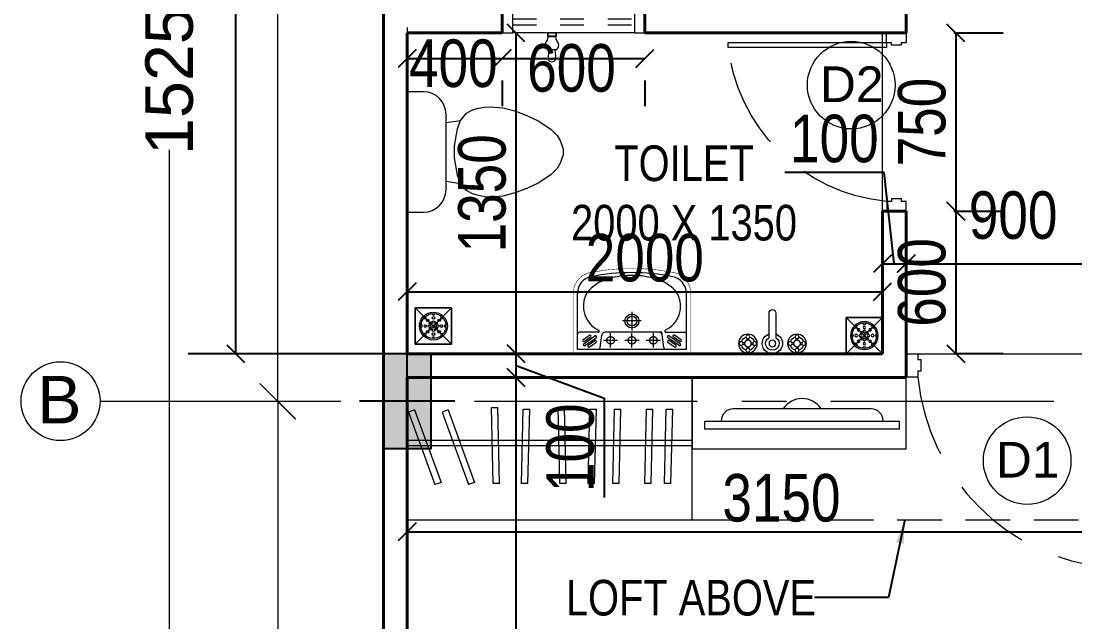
# Model space of a CAD drawing. Header units: metres. Extents: x 1689 to 2066, y 219 to 408.
# Drawn here: x 1901.133 to 1905.567, y 336.768 to 339.297 of the extents above; entities that cross this region are included whole.
import ezdxf
from ezdxf.enums import TextEntityAlignment as Align

# ---------------------------------------------------------------- set-up
doc = ezdxf.new("R2010")
doc.units = ezdxf.units.M
doc.header["$LTSCALE"] = 1.5
for name, pattern in [('00_toilet$0$8th floor plan$0$HIDDEN', [0.375, 0.25, -0.125]), ('CENTER', [2, 1.25, -0.25, 0.25, -0.25]), ('DASHED', [0.75, 0.5, -0.25]), ('DASHED2', [0.375, 0.25, -0.125]), ('HIDDEN', [0.375, 0.25, -0.125])]:
    doc.linetypes.add(name, pattern=pattern)
for name, color, linetype, lineweight in [('A- DOOR WINDOW TAGS', 7, 'Continuous', 5), ('A-DOOR', 13, 'Continuous', 13), ('A-FIXTURES', 127, 'Continuous', 5), ('A-FURNITURE', 252, 'Continuous', 5), ('A-GRID', 252, 'CENTER', 5), ('A-STAIR', 161, 'Continuous', 13), ('A-SYMBOL', 252, 'Continuous', 5), ('A-WALL', 1, 'Continuous', 40), ('A-WINDOW', 143, 'Continuous', 13), ('A-Working Dimension', 42, 'Continuous', 5), ('GRID - BEAM - STR', 250, 'CENTER', 18)]:
    doc.layers.add(name, color=color, linetype=linetype, lineweight=lineweight)
for name, color, linetype in [('A-COLUMN', 7, 'Continuous'), ('A-Text', 7, 'Continuous'), ('COLUMN', 70, 'Continuous')]:
    doc.layers.add(name, color=color, linetype=linetype)
doc.styles.add('DIM', font='arial.ttf', dxfattribs={"width": 0.8, "height": 0.2})
doc.styles.add('PRADEEP - STR', font='swissel.ttf')
doc.styles.add('Roman', font='romans.shx', dxfattribs={"bigfont": 'bigfont.shx'})
doc.styles.get("Standard").update_dxf_attribs({"font": 'arial.ttf', "height": 0.2})
doc.dimstyles.new('ISO-25', dxfattribs={"dimtxt": 0.2, "dimasz": 0.2, "dimexe": 0.2, "dimexo": 0.2, "dimgap": 0.1, "dimtad": 1, "dimdec": 3, "dimdsep": 46, "dimtxsty": 'Standard', "dimblk": 'OBLIQUE', "dimcen": 0.2, "dimclrt": 256, "dimadec": 0, "dimazin": 0, "dimtfac": 1, "dimtdec": 3, "dimtmove": 0, "dimatfit": 3, "dimfxl": 1, "dimarcsym": 0})
doc.dimstyles.new('W-DIM', dxfattribs={"dimtxt": 0.125, "dimasz": 0.075, "dimexe": 0.2, "dimexo": 0.2, "dimgap": 0.04, "dimtad": 1, "dimdec": 0, "dimlfac": 1000, "dimzin": 0, "dimdsep": 46, "dimtxsty": 'DIM', "dimblk": 'OBLIQUE', "dimcen": 0.09, "dimclrt": 7, "dimadec": 0, "dimazin": 0, "dimtfac": 1, "dimtdec": 0, "dimtofl": 0, "dimtmove": 0, "dimatfit": 3, "dimldrblk": 'OPEN90', "dimfxl": 0.1, "dimtolj": 1, "dimtzin": 0, "dimarcsym": 0})
doc.dimstyles.new('Working Dim', dxfattribs={"dimtxt": 0.125, "dimasz": 0.15, "dimexe": 0.09, "dimexo": 0.0625, "dimgap": 0, "dimtad": 0, "dimdec": 0, "dimlfac": 1000, "dimzin": 0, "dimdsep": 46, "dimtxsty": 'Standard', "dimblk": 'OBLIQUE', "dimcen": 0.09, "dimse1": 1, "dimse2": 1, "dimclrd": 256, "dimclre": 256, "dimadec": 0, "dimazin": 0, "dimtfac": 1, "dimtdec": 0, "dimtofl": 0, "dimtmove": 1, "dimatfit": 3, "dimldrblk": 'OBLIQUE', "dimfxl": 1, "dimtolj": 1, "dimtzin": 0, "dimlwd": -1, "dimlwe": -1, "dimarcsym": 0})

# ---------------------------------------------------------------- blocks, each defined once
blk = doc.blocks.new('DOOR 750 MM')
at = {"layer": 'A-DOOR', "lineweight": 5}
for p, q in [((0, 0), (-0.0001, -0.6677)), ((0.0206, 0), (0, 0)), ((0.0206, 0), (0.0205, -0.6677)), ((0.0205, -0.6677), (-0.0001, -0.6677))]:
    blk.add_line(p, q, dxfattribs=at)
for points in [[(-0.6471, 0.0207), (-0.6471, 0.0001), (-0.6883, 0.0001), (-0.6883, 0.0824), (-0.6471, 0.0824), (-0.6471, 0.0618), (-0.6368, 0.0618), (-0.6368, 0.0207)], [(0.0206, 0.0206), (0.0206, 0), (0.0617, 0), (0.0617, 0.0823), (0.0206, 0.0823), (0.0206, 0.0617), (0.0103, 0.0617), (0.0103, 0.0206)]]:
    blk.add_lwpolyline(points, close=True, dxfattribs=at)
at = {"layer": 'A-DOOR', "color": 150, "linetype": 'HIDDEN', "lineweight": 5}
blk.add_arc((0.0891, 0.0685), 0.7394, 185.3116, 264.6729, dxfattribs=at)
blk = doc.blocks.new('DOOR 1000 MM')
at = {"layer": 'A-DOOR'}
for p, q in [((0, 0.2714), (-0.0001, -0.6189)), ((0.0275, 0.2714), (0, 0.2714)), ((0.0275, 0.2714), (0.0273, -0.6189)), ((0.0273, -0.6189), (-0.0001, -0.6189))]:
    blk.add_line(p, q, dxfattribs=at)
for points in [[(-0.8628, 0.2989), (-0.8628, 0.2715), (-0.9177, 0.2715), (-0.9177, 0.3812), (-0.8628, 0.3812), (-0.8628, 0.3538), (-0.8491, 0.3538), (-0.8491, 0.2989)], [(0.0275, 0.2988), (0.0275, 0.2714), (0.0823, 0.2714), (0.0823, 0.3811), (0.0275, 0.3811), (0.0275, 0.3537), (0.0138, 0.3537), (0.0138, 0.2988)]]:
    blk.add_lwpolyline(points, close=True, dxfattribs=at)
at = {"layer": 'A-DOOR', "color": 150, "linetype": 'HIDDEN'}
blk.add_arc((0.1189, 0.3628), 0.9859, 185.3116, 264.6729, dxfattribs=at)
blk = doc.blocks.new('V01')
at = {"layer": 'A-WINDOW'}
for p, q in [((0, 0), (0, 0.1)), ((0, 0.1), (0.6, 0.1)), ((0.6, 0.094), (0.6, 0.1)), ((0.044, 0), (0.556, 0))]:
    blk.add_line(p, q, dxfattribs=at)
at = {"layer": 'A-WINDOW', "linetype": 'DASHED', "ltscale": 0.1}
for p, q in [((0.556, 0.0591), (0.044, 0.0591)), ((0.556, 0.0341), (0.044, 0.0341))]:
    blk.add_line(p, q, dxfattribs=at)
at = {"layer": 'A-WINDOW'}
for points in [[(0, 0.0655), (0, 0.0655), (0, 0.094), (0.044, 0.094), (0.044, 0), (0, 0), (0, 0.0215), (0, 0.0285), (0, 0.0285)], [(0.556, 0.0655), (0.556, 0.0655), (0.556, 0.094), (0.6, 0.094), (0.6, 0), (0.556, 0), (0.556, 0.0215), (0.556, 0.0285), (0.556, 0.0285)]]:
    blk.add_lwpolyline(points, close=True, dxfattribs=at)
blk = doc.blocks.new('A$C7F4022AB')
at = {"layer": 'A-FIXTURES'}
for p, q in [((0, 253.4, 0), (-69, 253.4, 0)), ((-452.9, 172.4, 0), (-401.9, 186.1, 0)), ((-401.9, 186.1, 0), (-351.3, 190.5, 0)), ((-351.3, 190.5, 0), (-326, 188.3, 0)), ((-326, 188.3, 0), (-300.5, 183.8, 0)), ((-300.5, 183.8, 0), (-275.1, 177, 0)), ((-554.5, 130.2, 0), (-503.7, 153.9, 0)), ((-503.7, 153.9, 0), (-452.9, 172.4, 0)), ((-275.1, 177, 0), (-249.7, 162.6, 0)), ((-249.7, 162.6, 0), (-224.3, 132.3, 0)), ((-163.7, 158.8, 0), (-163.7, -158.7, 0)), ((-630.7, 69.6, 0), (-605.3, 95, 0)), ((-605.3, 95, 0), (-554.5, 130.2, 0)), ((-224.3, 132.3, 0), (-211.6, 97.4, 0)), ((-163.7, 123.5, 0), (-224.3, 132.3, 0)), ((-211.6, 97.4, 0), (-198.9, 25.4, 0)), ((-656.1, 12.7, 0), (-643.4, 47.6, 0)), ((-643.4, 47.6, 0), (-630.7, 69.6, 0)), ((-656.1, -12.7, 0), (-656.1, 12.7, 0)), ((-198.9, 25.4, 0), (-198.9, -25.4, 0)), ((-643.4, -47.6, 0), (-656.1, -12.7, 0)), ((-198.9, -25.4, 0), (-211.6, -97.4, 0)), ((-630.7, -69.6, 0), (-643.4, -47.6, 0)), ((-605.3, -95, 0), (-630.7, -69.6, 0)), ((-554.5, -130.2, 0), (-605.3, -95, 0)), ((-503.7, -153.9, 0), (-554.5, -130.2, 0)), ((-224.3, -132.3, 0), (-249.7, -162.6, 0)), ((-211.6, -97.4, 0), (-224.3, -132.3, 0)), ((-163.7, -123.5, 0), (-224.3, -132.3, 0)), ((-452.9, -172.4, 0), (-503.7, -153.9, 0)), ((-401.9, -186.1, 0), (-452.9, -172.4, 0)), ((-275.1, -177, 0), (-300.5, -183.8, 0)), ((-249.7, -162.6, 0), (-275.1, -177, 0)), ((-351.3, -190.5, 0), (-401.9, -186.1, 0)), ((-326, -188.3, 0), (-351.3, -190.5, 0)), ((-300.5, -183.8, 0), (-326, -188.3, 0)), ((-69, -253.4, 0), (0, -253.4, 0))]:
    blk.add_line(p, q, dxfattribs=at)
blk.add_lwpolyline([(0, -253.4), (0, 253.4)], dxfattribs=at)
for centre, start, end in [((-69, 158.8, 0), 90, 180), ((-69, -158.7, 0), 180, 270)]:
    blk.add_arc(centre, 94.6, start, end, dxfattribs=at)
blk = doc.blocks.new('R')
at = {"layer": 'A-FIXTURES'}
for p, q in [((-7.06, 3), (13.02, 3)), ((-7.06, 3), (-7.06, -7.3)), ((-5.91, 1.96), (-3.84, 0.52)), ((-5.7, 2.3), (-3.61, 0.85)), ((-5.08, 2.23), (-3.88, 1.39)), ((-4.88, 2.56), (-3.65, 1.71)), ((-2.88, 2.66), (-2.53, -0.15)), ((8.84, 2.66), (8.55, 0.37)), ((11.66, 2.3), (9.57, 0.85)), ((10.83, 2.56), (9.61, 1.71)), ((11.86, 1.96), (9.79, 0.52)), ((11.04, 2.23), (9.83, 1.39)), ((13.02, 3), (13.02, -7.3)), ((-6.07, 1.23), (-4.84, 0.38)), ((-5.82, 1.54), (-4.62, 0.71)), ((11.78, 1.54), (10.58, 0.71)), ((12.02, 1.23), (10.8, 0.38)), ((-3.28, -0.15), (-6.67, -0.15)), ((-3.24, -0.15), (-6.67, -0.15)), ((-2.53, -0.15), (7.96, -0.15)), ((9.19, -0.15), (12.62, -0.15)), ((9.24, -0.15), (12.62, -0.15))]:
    blk.add_line(p, q, dxfattribs=at)
at = {"layer": 'A-FIXTURES', "linetype": 'HIDDEN'}
for p, q in [((-0.96, 2.66), (-0.96, 0.03)), ((2.98, 2.66), (2.98, 0.03)), ((6.91, 2.66), (6.91, 0.03)), ((0.37, 1.33), (-2.26, 1.33)), ((4.31, 1.33), (1.68, 1.33)), ((8.24, 1.33), (5.62, 1.33)), ((2.98, -3.9), (2.98, -0.46)), ((1.3, -2.23), (4.75, -2.23))]:
    blk.add_line(p, q, dxfattribs=at)
at = {"layer": 'A-FIXTURES', "const_width": 0.0984}
for points in [[(-7.85, 3.79), (-7.85, -7.3)], [(-7.85, 3.79), (13.8, 3.79)], [(13.8, 3.79), (13.8, -7.3)]]:
    blk.add_lwpolyline(points, dxfattribs=at)
for points in [[(-7.85, -7.3, 0.357062), (-4.69, -11.16, 0.357062)], [(10.65, -11.16, 0.357062), (13.8, -7.3, 0.357062)], [(-4.69, -11.16, 0.099824), (10.65, -11.16, 0.099824)]]:
    blk.add_lwpolyline(points, format="xyb", dxfattribs=at)
at = {"layer": 'A-FIXTURES', "linetype": 'HIDDEN'}
for centre in [(-0.96, 1.33), (2.98, 1.33), (6.91, 1.33)]:
    blk.add_circle(centre, 0.689, dxfattribs=at)
at = {"layer": 'A-FIXTURES'}
for radius in [1.28, 0.886]:
    blk.add_circle((2.98, -2.23), radius, dxfattribs=at)
for centre, radius, start, end in [((-5.8, 2.12), 0.197, 55.2198, 235.2187), ((-4.97, 2.39), 0.197, 55.2198, 235.2187), ((-3.27, 2.61), 0.394, 7.2612, 90), ((9.23, 2.61), 0.394, 90, 172.7388), ((10.92, 2.39), 0.197, 304.7813, 124.7802), ((11.75, 2.12), 0.197, 304.7813, 124.7802), ((-6.67, 0.25), 0.394, 180, 270), ((-5.93, 1.38), 0.197, 55.2224, 235.2214), ((-4.73, 0.55), 0.197, 235.2198, 55.2187), ((-3.77, 1.55), 0.197, 235.2224, 55.2214), ((-3.72, 0.68), 0.197, 235.2224, 55.2214), ((-2.01, 0.44), 0.591, 187.2612, 270), ((7.96, 0.44), 0.591, 270, 352.7388), ((9.68, 0.68), 0.197, 124.7786, 304.7776), ((9.72, 1.55), 0.197, 124.7786, 304.7776), ((10.69, 0.55), 0.197, 124.7813, 304.7802), ((11.89, 1.38), 0.197, 304.7786, 124.7776), ((12.62, 0.25), 0.394, 270, 0), ((-1.07, -4.96), 4.9, 115.1657, 207.0157), ((-3.24, -0.34), 0.197, 295.1657, 90), ((9.19, -0.34), 0.197, 90, 244.8343), ((7.03, -4.96), 4.9, 332.9843, 64.8343), ((-3.91, -7.3), 3.15, 180, 258.5988), ((-3.33, -6.11), 2.36, 207.0157, 218.7652), ((-0.17, -3.57), 6.42, 218.7652, 240.9454), ((6.12, -3.57), 6.42, 299.0546, 321.2348), ((9.87, -7.3), 3.15, 281.4012, 0), ((9.29, -6.11), 2.36, 321.2348, 332.9843), ((1.73, -0.15), 10.33, 240.9454, 257.0408), ((4.23, -0.15), 10.33, 282.9592, 299.0546), ((2.98, 26.86), 38, 258.5988, 281.4012), ((2.98, 5.27), 15.89, 257.0408, 270), ((2.98, 5.27), 15.89, 270, 282.9592)]:
    blk.add_arc(centre, radius, start, end, dxfattribs=at)
blk = doc.blocks.new('CUT OUT 100x100')
at = {"layer": 'A-FIXTURES'}
for p, q in [((-50, -50), (50.8, 50.8)), ((50.8, -50), (-50, 50.8))]:
    blk.add_line(p, q, dxfattribs=at)
at = {"layer": 'A-FIXTURES', "color": 1}
blk.add_lwpolyline([(-50, 50.8), (-50, -50), (50.8, -50), (50.8, 50.8)], close=True, dxfattribs=at)
at = {"layer": 'A-FIXTURES'}
blk.add_lwpolyline([(-50, 50.8), (50.8, 50.8), (50.8, -50), (-50, -50)], close=True, dxfattribs=at)
at = {"layer": 'A-FIXTURES', "color": 1}
blk.add_circle((0.4, 0.4), 38.8, dxfattribs=at)
at = {"layer": 'A-FIXTURES', "color": 7}
for centre, radius in [((0.4, 0.4), 34.8), ((-22.2, 0.4), 3.56), ((-15.6, 16.4), 3.56), ((-10.9, 0.4), 3.56), ((-7.6, 8.4), 3.56), ((0.4, 23), 3.56), ((0.4, 11.7), 3.56), ((0.4, 0.4), 3.56), ((8.4, 8.4), 3.56), ((11.7, 0.4), 3.56), ((16.4, 16.4), 3.56), ((23, 0.4), 3.56), ((-15.6, -15.6), 3.56), ((-7.6, -7.6), 3.56), ((0.4, -10.9), 3.56), ((0.4, -22.2), 3.56), ((8.4, -7.6), 3.56), ((16.4, -15.6), 3.56)]:
    blk.add_circle(centre, radius, dxfattribs=at)
for centre, start, end in [((0.4, 34.3), 167.6981, 12.3019), ((-33.6, 0.4), 257.6981, 102.3019), ((-23.6, 24.4), 212.6981, 57.3019), ((24.4, 24.4), 122.6981, 327.3019), ((34.3, 0.4), 77.6981, 282.3019), ((-23.6, -23.6), 302.6981, 147.3019), ((24.4, -23.6), 32.6981, 237.3019), ((0.4, -33.6), 347.6981, 192.3019)]:
    blk.add_arc(centre, 3.56, start, end, dxfattribs=at)
blk = doc.blocks.new('Faucet - Bathroom top')
at = {"layer": 'A-FIXTURES'}
for p, q in [((-4.11, 0.12), (-4.38, 0.12)), ((-3.75, 0.48), (-3.75, 0.75)), ((-3.5, 0.48), (-3.5, 0.75)), ((-3.15, 0.12), (-2.88, 0.12)), ((3.14, 0.12), (2.88, 0.12)), ((3.5, 0.48), (3.5, 0.75)), ((3.75, 0.48), (3.75, 0.75)), ((4.1, 0.12), (4.38, 0.12)), ((-4.1, -0.12), (-4.38, -0.12)), ((-3.75, -0.48), (-3.75, -0.75)), ((-3.5, -0.48), (-3.5, -0.75)), ((-3.14, -0.12), (-2.88, -0.12)), ((-0.5, -0.86), (-0.5, -4.5)), ((0.5, -4.5), (0.5, -0.86)), ((3.15, -0.12), (2.88, -0.12)), ((3.5, -0.48), (3.5, -0.75)), ((3.75, -0.48), (3.75, -0.75)), ((4.11, -0.12), (4.38, -0.12))]:
    blk.add_line(p, q, dxfattribs=at)
for centre, radius in [((-3.62, 0), 1.38), ((-4.62, 0), 0.28), ((-3.62, 0), 0.5), ((-3.62, 1), 0.28), ((-2.62, 0), 0.28), ((0, 0), 0.5), ((3.63, 0), 1.38), ((2.62, 0), 0.28), ((3.63, 0), 0.5), ((3.63, 1), 0.28), ((4.62, 0), 0.28), ((-3.62, -1), 0.28), ((3.63, -1), 0.28)]:
    blk.add_circle(centre, radius, dxfattribs=at)
for centre, radius, start, end in [((-3.62, 0), 1, 105.2407, 164.2093), ((-3.62, 0), 1, 16.4413, 74.0789), ((0, 0), 1.5, 289.6514, 250.3603), ((0, 0), 1, 300.3431, 239.7554), ((3.63, 0), 1, 106.12, 164.0884), ((3.63, 0), 1, 16.2342, 73.9047), ((-3.62, 0), 1, 196.2342, 253.9047), ((-3.62, 0), 1, 286.12, 344.0884), ((3.63, 0), 1, 196.4413, 254.0789), ((3.63, 0), 1, 285.2407, 344.2093), ((0, -4.5), 0.5, 180, 0)]:
    blk.add_arc(centre, radius, start, end, dxfattribs=at)
blk = doc.blocks.new('A$C0B5D0E53')
at = {"layer": 'A-FIXTURES'}
for p, q in [((0, 10.6), (0, 46.6)), ((0, 46.6), (15.3, 46.6)), ((1.3, 45), (12.3, 45)), ((12.3, 10.6), (12.3, 46.6)), ((15.3, 10.7), (15.3, 46.6)), ((70.5, 45.4), (70.5, 11.9)), ((70.5, 41), (110.5, 44.7)), ((0, 10.6), (12.3, 10.6)), ((1.3, 12.1), (12.3, 12.1)), ((12.3, 10.7), (15.3, 10.7)), ((70.5, 16.2), (110.5, 12.2))]:
    blk.add_line(p, q, dxfattribs=at)
for centre, radius, start, end in [((2.5, 42.7), 2.66, 117.11, 161.7293), ((8.1, 99), 56.2, 277.358, 310.4214), ((51.6, 36.7), 20.8, 24.7259, 109.7544), ((103.5, 28.5), 17.7, 293.45, 66.55), ((2.5, 14.5), 2.66, 198.2707, 242.89), ((8.1, -41.8), 56.2, 49.5786, 82.642), ((51.6, 20.6), 20.8, 250.2456, 335.2741), ((93.9, 28.5), 17.7, 301.8025, 58.5186)]:
    blk.add_arc(centre, radius, start, end, dxfattribs=at)
blk = doc.blocks.new('A$C160C6A6A')
at = {"layer": 'A-FURNITURE', "color": 251, "lineweight": 5}
for p, q in [((0.3, -0.0368), (0.3, -0.6368)), ((0.3, -0.0369), (1.5, -0.0369)), ((1.5, -0.0369), (1.5, -0.6369)), ((0.3053, -0.4909), (0.417, -0.1858)), ((0.3309, -0.5003), (0.4426, -0.1952)), ((0.4426, -0.1952), (0.417, -0.1858)), ((0.4467, -0.4909), (0.5584, -0.1858)), ((0.4723, -0.5003), (0.584, -0.1952)), ((0.584, -0.1952), (0.5584, -0.1858)), ((0.6618, -0.1902), (0.6544, -0.5102)), ((0.6891, -0.1908), (0.6618, -0.1902)), ((0.6891, -0.1908), (0.6816, -0.5108)), ((0.8082, -0.1902), (0.7809, -0.1902)), ((0.7809, -0.1902), (0.7884, -0.5034)), ((0.8082, -0.1902), (0.8157, -0.5027)), ((0.9425, -0.1902), (0.935, -0.5102)), ((0.9697, -0.1908), (0.9425, -0.1902)), ((0.9697, -0.1908), (0.9623, -0.5108)), ((1.0889, -0.1902), (1.0616, -0.1902)), ((1.0616, -0.1902), (1.0691, -0.5034)), ((1.0889, -0.1902), (1.0963, -0.5027)), ((1.1923, -0.1902), (1.165, -0.1902)), ((1.165, -0.1902), (1.1725, -0.5034)), ((1.1923, -0.1902), (1.1997, -0.5027)), ((1.3269, -0.1902), (1.2997, -0.1902)), ((1.2997, -0.1902), (1.3071, -0.5034)), ((1.3269, -0.1902), (1.3344, -0.5027)), ((1.4102, -0.1902), (1.3829, -0.1902)), ((1.3829, -0.1902), (1.3904, -0.5034)), ((1.4102, -0.1902), (1.4177, -0.5027)), ((0.3309, -0.5003), (0.3053, -0.4909)), ((0.4723, -0.5003), (0.4467, -0.4909)), ((0.6544, -0.5102), (0.6816, -0.5108)), ((0.7884, -0.5034), (0.8157, -0.5027)), ((0.935, -0.5102), (0.9623, -0.5108)), ((1.0691, -0.5034), (1.0963, -0.5027)), ((1.1725, -0.5034), (1.1997, -0.5027)), ((1.3071, -0.5034), (1.3344, -0.5027)), ((1.3904, -0.5034), (1.4177, -0.5027)), ((0.3, -0.6368), (1.5, -0.6369))]:
    blk.add_line(p, q, dxfattribs=at)
at = {"layer": 'A-FURNITURE', "color": 251}
for p, q in [((0.3, -0.3502), (1.5, -0.3502)), ((1.5, -0.372), (0.3, -0.372))]:
    blk.add_line(p, q, dxfattribs=at)
blk = doc.blocks.new('_Oblique')
at = {"color": 0, "linetype": 'ByBlock', "lineweight": -2}
blk.add_line((-0.5, -0.5), (0.5, 0.5), dxfattribs=at)
blk = doc.blocks.new('*D251')
at = {"layer": 'A-Working Dimension', "transparency": 16777216}
for p, q in [((1901.7571, 346.7467), (1901.7571, 339.4883)), ((1901.7571, 331.4967), (1901.7571, 338.7552))]:
    blk.add_line(p, q, dxfattribs=at)
at = {"layer": 'Defpoints', "color": 0, "linetype": 'Continuous', "transparency": 16777216}
for p in [(1902.0132, 346.7467), (1901.7571, 331.4967), (1902.6575, 331.4967)]:
    blk.add_point(p, dxfattribs=at)
at = {"layer": 'A-Working Dimension', "linetype": 'Continuous', "transparency": 16777216, "xscale": 0.15, "yscale": 0.15, "zscale": 0.15}
for p, rotation in [((1901.7571, 346.7467), 90), ((1901.7571, 331.4967), 270)]:
    blk.add_blockref('_Oblique', p, dxfattribs=dict(at, rotation=rotation))
at = {"layer": 'A-Working Dimension', "color": 0, "linetype": 'Continuous', "transparency": 16777216, "insert": (1901.7571, 339.1217), "char_height": 0.2, "attachment_point": 5, "rotation": 90}
blk.add_mtext('\\A1;15250', dxfattribs=at)
blk = doc.blocks.new('*D253')
at = {"layer": 'A-Working Dimension', "transparency": 16777216}
for p, q in [((1902.2132, 342.1466), (1902.2132, 340.2241)), ((1902.2132, 337.6969), (1902.2132, 339.6194))]:
    blk.add_line(p, q, dxfattribs=at)
at = {"layer": 'Defpoints', "color": 0, "linetype": 'Continuous', "transparency": 16777216}
for p in [(1902.2132, 342.1466), (1902.6575, 342.1466), (1902.5575, 337.6969)]:
    blk.add_point(p, dxfattribs=at)
at = {"layer": 'A-Working Dimension', "linetype": 'Continuous', "transparency": 16777216, "xscale": 0.15, "yscale": 0.15, "zscale": 0.15}
for p, rotation in [((1902.2132, 342.1466), 90), ((1902.2132, 337.6969), 270)]:
    blk.add_blockref('_Oblique', p, dxfattribs=dict(at, rotation=rotation))
at = {"layer": 'A-Working Dimension', "color": 0, "linetype": 'Continuous', "transparency": 16777216, "insert": (1902.2132, 339.9217), "char_height": 0.2, "attachment_point": 5, "rotation": 90}
blk.add_mtext('\\A1;4450', dxfattribs=at)
blk = doc.blocks.new('*D254')
at = {"layer": 'A-Working Dimension', "transparency": 16777216}
for p, q in [((1902.2132, 337.6967), (1902.2132, 336.495)), ((1902.2132, 334.6969), (1902.2132, 335.8986))]:
    blk.add_line(p, q, dxfattribs=at)
at = {"layer": 'Defpoints', "color": 0, "linetype": 'Continuous', "transparency": 16777216}
for p in [(1902.2132, 337.6967), (1902.6575, 337.6967), (1902.5901, 334.6969)]:
    blk.add_point(p, dxfattribs=at)
at = {"layer": 'A-Working Dimension', "linetype": 'Continuous', "transparency": 16777216, "xscale": 0.15, "yscale": 0.15, "zscale": 0.15}
for p, rotation in [((1902.2132, 337.6967), 90), ((1902.2132, 334.6969), 270)]:
    blk.add_blockref('_Oblique', p, dxfattribs=dict(at, rotation=rotation))
at = {"layer": 'A-Working Dimension', "color": 0, "linetype": 'Continuous', "transparency": 16777216, "insert": (1902.2132, 336.1968), "char_height": 0.2, "attachment_point": 5, "rotation": 90}
blk.add_mtext('\\A1;3000', dxfattribs=at)
blk = doc.blocks.new('*D381')
at = {"layer": 'A-Working Dimension', "color": 0, "lineweight": -2, "transparency": 16777216}
for p, q in [((1905.0575, 339.2467), (1905.2661, 339.2467)), ((1905.0661, 339.2467), (1905.0661, 338.4967)), ((1905.0576, 338.4967), (1905.2661, 338.4967))]:
    blk.add_line(p, q, dxfattribs=at)
at = {"layer": 'Defpoints', "color": 0, "transparency": 16777216}
for p in [(1904.8575, 339.2467), (1904.8576, 338.4967), (1905.0661, 338.4967)]:
    blk.add_point(p, dxfattribs=at)
at = {"layer": 'A-Working Dimension', "color": 0, "lineweight": -2, "transparency": 16777216, "xscale": 0.075, "yscale": 0.075, "zscale": 0.075}
for p, rotation in [((1905.0661, 339.2467), 90), ((1905.0661, 338.4967), 270)]:
    blk.add_blockref('_Oblique', p, dxfattribs=dict(at, rotation=rotation))
at = {"layer": 'A-Working Dimension', "transparency": 16777216, "insert": (1904.924, 338.8717), "char_height": 0.2, "attachment_point": 5, "rotation": 90, "style": 'DIM'}
blk.add_mtext('\\A1;750', dxfattribs=at)
blk = doc.blocks.new('_Open90')
at = {"color": 0, "linetype": 'ByBlock', "lineweight": -2}
for p, q in [((0, 0), (-1, 0)), ((-0.5, 0.5), (0, 0)), ((0, 0), (-0.5, -0.5))]:
    blk.add_line(p, q, dxfattribs=at)
blk = doc.blocks.new('*D241')
at = {"layer": 'A-Working Dimension', "color": 0, "lineweight": -2, "transparency": 16777216}
for p, q in [((1902.7575, 339.1389), (1903.1575, 339.1389)), ((1902.7575, 339.0467), (1902.7575, 338.9389)), ((1903.1575, 339.0467), (1903.1575, 338.9389))]:
    blk.add_line(p, q, dxfattribs=at)
at = {"layer": 'Defpoints', "color": 0, "transparency": 16777216}
for p in [(1902.7575, 339.2467), (1903.1575, 339.2467), (1903.1575, 339.1389)]:
    blk.add_point(p, dxfattribs=at)
at = {"layer": 'A-Working Dimension', "color": 0, "lineweight": -2, "transparency": 16777216, "xscale": 0.075, "yscale": 0.075, "zscale": 0.075, "rotation": 180}
blk.add_blockref('_Oblique', (1902.7575, 339.1389), dxfattribs=at)
at = {"layer": 'A-Working Dimension', "color": 0, "lineweight": -2, "transparency": 16777216, "xscale": 0.075, "yscale": 0.075, "zscale": 0.075}
blk.add_blockref('_Oblique', (1903.1575, 339.1389), dxfattribs=at)
at = {"layer": 'A-Working Dimension', "transparency": 16777216, "insert": (1902.9516, 339.1178), "char_height": 0.2, "attachment_point": 5, "style": 'DIM'}
blk.add_mtext('\\A1;400', dxfattribs=at)
blk = doc.blocks.new('*D242')
at = {"layer": 'A-Working Dimension', "color": 0, "lineweight": -2, "transparency": 16777216}
for p, q in [((1903.1575, 339.1389), (1903.7575, 339.1389)), ((1903.1575, 339.0467), (1903.1575, 338.9389)), ((1903.7575, 339.0467), (1903.7575, 338.9389))]:
    blk.add_line(p, q, dxfattribs=at)
at = {"layer": 'Defpoints', "color": 0, "transparency": 16777216}
for p in [(1903.1575, 339.2467), (1903.7575, 339.2467), (1903.7575, 339.1389)]:
    blk.add_point(p, dxfattribs=at)
at = {"layer": 'A-Working Dimension', "color": 0, "lineweight": -2, "transparency": 16777216, "xscale": 0.075, "yscale": 0.075, "zscale": 0.075, "rotation": 180}
blk.add_blockref('_Oblique', (1903.1575, 339.1389), dxfattribs=at)
at = {"layer": 'A-Working Dimension', "color": 0, "lineweight": -2, "transparency": 16777216, "xscale": 0.075, "yscale": 0.075, "zscale": 0.075}
blk.add_blockref('_Oblique', (1903.7575, 339.1389), dxfattribs=at)
at = {"layer": 'A-Working Dimension', "transparency": 16777216, "insert": (1903.449, 339.0983), "char_height": 0.2, "attachment_point": 5, "style": 'DIM'}
blk.add_mtext('\\A1;600', dxfattribs=at)
blk = doc.blocks.new('*D402')
at = {"layer": 'A-Working Dimension', "color": 0, "lineweight": -2, "transparency": 16777216}
for p, q in [((1902.7575, 338.0967), (1902.7575, 338.3575)), ((1904.7575, 338.0964), (1904.7575, 338.3575)), ((1902.7575, 338.1575), (1904.7575, 338.1575))]:
    blk.add_line(p, q, dxfattribs=at)
at = {"layer": 'Defpoints', "color": 0, "transparency": 16777216}
for p in [(1904.7575, 338.1575), (1902.7575, 337.8967), (1904.7575, 337.8964)]:
    blk.add_point(p, dxfattribs=at)
at = {"layer": 'A-Working Dimension', "color": 0, "lineweight": -2, "transparency": 16777216, "xscale": 0.075, "yscale": 0.075, "zscale": 0.075, "rotation": 180}
blk.add_blockref('_Oblique', (1902.7575, 338.1575), dxfattribs=at)
at = {"layer": 'A-Working Dimension', "color": 0, "lineweight": -2, "transparency": 16777216, "xscale": 0.075, "yscale": 0.075, "zscale": 0.075}
blk.add_blockref('_Oblique', (1904.7575, 338.1575), dxfattribs=at)
at = {"layer": 'A-Working Dimension', "transparency": 16777216, "insert": (1903.7575, 338.2996), "char_height": 0.2, "attachment_point": 5, "style": 'DIM'}
blk.add_mtext('\\A1;2000', dxfattribs=at)
blk = doc.blocks.new('*D243')
at = {"layer": 'A-Working Dimension', "color": 0, "lineweight": -2, "transparency": 16777216}
for p, q in [((1904.7641, 338.6591, 0), (1904.3462, 338.6591, 0)), ((1904.8075, 338.2755, 0), (1904.7641, 338.6591, 0)), ((1904.7575, 338.2755, 0), (1904.8575, 338.2755, 0)), ((1904.7575, 338.0755, 0), (1904.7575, 338.0755, 0))]:
    blk.add_line(p, q, dxfattribs=at)
at = {"layer": 'Defpoints', "color": 0, "transparency": 16777216}
for p in [(1904.7575, 338.2755, 0), (1904.8575, 338.2755), (1904.8575, 338.2755, 0)]:
    blk.add_point(p, dxfattribs=at)
at = {"layer": 'A-Working Dimension', "color": 0, "lineweight": -2, "transparency": 16777216, "xscale": 0.075, "yscale": 0.075, "zscale": 0.075, "rotation": 180}
blk.add_blockref('_Oblique', (1904.7575, 338.2755, 0), dxfattribs=at)
at = {"layer": 'A-Working Dimension', "color": 0, "lineweight": -2, "transparency": 16777216, "xscale": 0.075, "yscale": 0.075, "zscale": 0.075}
blk.add_blockref('_Oblique', (1904.8575, 338.2755, 0), dxfattribs=at)
at = {"layer": 'A-Working Dimension', "transparency": 16777216, "insert": (1904.5551, 338.8012, 0), "char_height": 0.2, "attachment_point": 5, "style": 'DIM'}
blk.add_mtext('\\A1;100', dxfattribs=at)
blk = doc.blocks.new('*D403')
at = {"layer": 'A-Working Dimension', "color": 0, "lineweight": -2, "transparency": 16777216}
for p, q in [((1904.8575, 338.4117), (1904.8575, 338.4755)), ((1905.7575, 338.0967), (1905.7575, 338.4755)), ((1904.8575, 338.2755), (1905.7575, 338.2755))]:
    blk.add_line(p, q, dxfattribs=at)
at = {"layer": 'Defpoints', "color": 0, "transparency": 16777216}
for p in [(1905.7575, 338.2755), (1904.8575, 338.2117), (1905.7575, 337.8967)]:
    blk.add_point(p, dxfattribs=at)
at = {"layer": 'A-Working Dimension', "color": 0, "lineweight": -2, "transparency": 16777216, "xscale": 0.075, "yscale": 0.075, "zscale": 0.075, "rotation": 180}
blk.add_blockref('_Oblique', (1904.8575, 338.2755), dxfattribs=at)
at = {"layer": 'A-Working Dimension', "color": 0, "lineweight": -2, "transparency": 16777216, "xscale": 0.075, "yscale": 0.075, "zscale": 0.075}
blk.add_blockref('_Oblique', (1905.7575, 338.2755), dxfattribs=at)
at = {"layer": 'A-Working Dimension', "transparency": 16777216, "insert": (1905.3075, 338.4787), "char_height": 0.2, "attachment_point": 5, "style": 'DIM'}
blk.add_mtext('\\A1;900', dxfattribs=at)
blk = doc.blocks.new('*D406')
at = {"layer": 'A-Working Dimension', "color": 0, "lineweight": -2, "transparency": 16777216}
blk.add_line((1902.7575, 337.1467), (1905.9075, 337.1467), dxfattribs=at)
at = {"layer": 'Defpoints', "color": 0, "transparency": 16777216}
for p in [(1902.7575, 337.1467), (1905.9075, 337.1467), (1905.9075, 337.1467)]:
    blk.add_point(p, dxfattribs=at)
at = {"layer": 'A-Working Dimension', "color": 0, "lineweight": -2, "transparency": 16777216, "xscale": 0.075, "yscale": 0.075, "zscale": 0.075, "rotation": 180}
blk.add_blockref('_Oblique', (1902.7575, 337.1467), dxfattribs=at)
at = {"layer": 'A-Working Dimension', "color": 0, "lineweight": -2, "transparency": 16777216, "xscale": 0.075, "yscale": 0.075, "zscale": 0.075}
blk.add_blockref('_Oblique', (1905.9075, 337.1467), dxfattribs=at)
at = {"layer": 'A-Working Dimension', "transparency": 16777216, "insert": (1904.3325, 337.2889), "char_height": 0.2, "attachment_point": 5, "style": 'DIM'}
blk.add_mtext('\\A1;3150', dxfattribs=at)
blk = doc.blocks.new('*D418')
at = {"layer": 'A-Working Dimension', "color": 0, "linetype": 'Continuous', "lineweight": -2, "transparency": 16777216}
for p, q in [((1903.2155, 334.6968), (1903.2155, 337.7967)), ((1903.088, 334.6968), (1903.0155, 334.6968))]:
    blk.add_line(p, q, dxfattribs=at)
at = {"layer": 'Defpoints', "color": 0, "linetype": 'Continuous', "transparency": 16777216}
for p in [(1903.2155, 337.7967), (1903.2155, 337.7967), (1903.288, 334.6968)]:
    blk.add_point(p, dxfattribs=at)
at = {"layer": 'A-Working Dimension', "color": 0, "linetype": 'Continuous', "lineweight": -2, "transparency": 16777216, "xscale": 0.075, "yscale": 0.075, "zscale": 0.075}
for p, rotation in [((1903.2155, 337.7967), 90), ((1903.2155, 334.6968), 270)]:
    blk.add_blockref('_Oblique', p, dxfattribs=dict(at, rotation=rotation))
at = {"layer": 'A-Working Dimension', "linetype": 'Continuous', "transparency": 16777216, "insert": (1903.0733, 336.2468), "char_height": 0.2, "attachment_point": 5, "rotation": 90, "style": 'DIM'}
blk.add_mtext('\\A1;3100', dxfattribs=at)
blk = doc.blocks.new('*D419')
at = {"layer": 'A-Working Dimension', "color": 0, "linetype": 'Continuous', "lineweight": -2, "transparency": 16777216}
for p, q in [((1903.2155, 337.7967), (1903.2155, 337.8967)), ((1903.2155, 337.8467), (1903.5865, 337.7098)), ((1903.5865, 337.7098), (1903.5865, 337.2919))]:
    blk.add_line(p, q, dxfattribs=at)
at = {"layer": 'Defpoints', "color": 0, "linetype": 'Continuous', "transparency": 16777216}
for p in [(1903.2155, 337.8967), (1903.2155, 337.8967), (1903.2155, 337.7967)]:
    blk.add_point(p, dxfattribs=at)
at = {"layer": 'A-Working Dimension', "color": 0, "linetype": 'Continuous', "lineweight": -2, "transparency": 16777216, "xscale": 0.075, "yscale": 0.075, "zscale": 0.075}
for p, rotation in [((1903.2155, 337.8967), 90), ((1903.2155, 337.7967), 270)]:
    blk.add_blockref('_Oblique', p, dxfattribs=dict(at, rotation=rotation))
at = {"layer": 'A-Working Dimension', "linetype": 'Continuous', "transparency": 16777216, "insert": (1903.4444, 337.5008), "char_height": 0.2, "attachment_point": 5, "rotation": 90, "style": 'DIM'}
blk.add_mtext('\\A1;100', dxfattribs=at)
blk = doc.blocks.new('*D420')
at = {"layer": 'A-Working Dimension', "color": 0, "linetype": 'Continuous', "lineweight": -2, "transparency": 16777216}
for p, q in [((1903.0156, 339.2468), (1903.0155, 339.2468)), ((1903.2155, 337.8967), (1903.2155, 339.2468))]:
    blk.add_line(p, q, dxfattribs=at)
at = {"layer": 'Defpoints', "color": 0, "linetype": 'Continuous', "transparency": 16777216}
for p in [(1903.2155, 339.2468), (1903.2156, 339.2468), (1903.2155, 337.8967)]:
    blk.add_point(p, dxfattribs=at)
at = {"layer": 'A-Working Dimension', "color": 0, "linetype": 'Continuous', "lineweight": -2, "transparency": 16777216, "xscale": 0.075, "yscale": 0.075, "zscale": 0.075}
for p, rotation in [((1903.2155, 339.2468), 90), ((1903.2155, 337.8967), 270)]:
    blk.add_blockref('_Oblique', p, dxfattribs=dict(at, rotation=rotation))
at = {"layer": 'A-Working Dimension', "linetype": 'Continuous', "transparency": 16777216, "insert": (1903.0733, 338.5717), "char_height": 0.2, "attachment_point": 5, "rotation": 90, "style": 'DIM'}
blk.add_mtext('\\A1;1350', dxfattribs=at)
blk = doc.blocks.new('*D433')
at = {"layer": 'A-Working Dimension', "color": 0, "lineweight": -2, "transparency": 16777216}
for p, q in [((1905.0576, 338.4967), (1905.2661, 338.4967)), ((1905.0661, 338.4967), (1905.0661, 337.8969)), ((1905.0575, 337.8969), (1905.2661, 337.8969))]:
    blk.add_line(p, q, dxfattribs=at)
at = {"layer": 'Defpoints', "color": 0, "transparency": 16777216}
for p in [(1904.8576, 338.4967), (1904.8575, 337.8969), (1905.0661, 337.8969)]:
    blk.add_point(p, dxfattribs=at)
at = {"layer": 'A-Working Dimension', "color": 0, "lineweight": -2, "transparency": 16777216, "xscale": 0.075, "yscale": 0.075, "zscale": 0.075}
for p, rotation in [((1905.0661, 338.4967), 90), ((1905.0661, 337.8969), 270)]:
    blk.add_blockref('_Oblique', p, dxfattribs=dict(at, rotation=rotation))
at = {"layer": 'A-Working Dimension', "transparency": 16777216, "insert": (1904.924, 338.1968), "char_height": 0.2, "attachment_point": 5, "rotation": 90, "style": 'DIM'}
blk.add_mtext('\\A1;600', dxfattribs=at)
blk = doc.blocks.new('D1')
at = {"layer": 'A- DOOR WINDOW TAGS', "lineweight": 5}
blk.add_circle((1700.4373, 432.369), 0.1843, dxfattribs=at)
at = {"layer": 'A- DOOR WINDOW TAGS', "insert": (1700.3055, 432.4478), "char_height": 0.15, "attachment_point": 1, "style": 'Roman'}
blk.add_mtext_dynamic_manual_height_columns('{\\fArial|b0|i0|c0|p34;D1}', width=0.246397, gutter_width=0.325, heights=[0], dxfattribs=at)
blk = doc.blocks.new('D2')
at = {"layer": 'A- DOOR WINDOW TAGS', "lineweight": 5}
blk.add_circle((1698.5268, 436.9029), 0.1843, dxfattribs=at)
at = {"layer": 'A- DOOR WINDOW TAGS', "insert": (1698.395, 436.9816), "char_height": 0.15, "attachment_point": 1, "style": 'Roman'}
blk.add_mtext_dynamic_manual_height_columns('{\\fArial|b0|i0|c0|p34;D2}', width=0.246397, gutter_width=0.325, heights=[0], dxfattribs=at)
blk = doc.blocks.new('GRID NOS')
at = {"layer": 'GRID - BEAM - STR', "color": 3, "linetype": 'Continuous', "lineweight": 15}
blk.add_line((0, -0.205), (0, 0.17), dxfattribs=at)
blk.add_circle((0, -0.682), 0.477, dxfattribs=at)
blk = doc.blocks.new('0.2X0.4')
at = {"layer": 'COLUMN'}
h = blk.add_hatch(dxfattribs=at)
h.set_pattern_fill('ANGLE', color=256)
h.set_pattern_definition([(0, (-1673.224, -421.962), (0, 6.985), [5.08, -1.905]), (90, (-1673.224, -421.962), (-6.985, 4e-16), [5.08, -1.905])])
h.paths.add_polyline_path([(-0.1, 0.2), (0.1, 0.2), (0.1, -0.2), (-0.1, -0.2)])
h = blk.add_hatch(color=256, dxfattribs=at)
h.dxf.hatch_style = 1
h.paths.add_polyline_path([(-0.1, 0.2), (0.1, 0.2), (0.1, -0.2), (-0.1, -0.2)])
for p, q in [((0, -0.3), (0, 0.3)), ((0.2, 0), (-0.2, 0))]:
    blk.add_line(p, q, dxfattribs=at)
blk.add_lwpolyline([(-0.1, 0.2), (0.1, 0.2), (0.1, -0.2), (-0.1, -0.2)], close=True, dxfattribs=at)
blk = doc.blocks.new('GRID 01')
at = {"layer": 'A-GRID', "ltscale": 0.5}
for p, q in [((0, 17.1013), (0, 0.3133)), ((-1.2166, 6.9031), (10.53, 6.9031))]:
    blk.add_line(p, q, dxfattribs=at)
at = {"layer": 'A-COLUMN'}
blk.add_blockref('0.2X0.4', (0, 6.9031), dxfattribs=at)
at = {"layer": 'A-GRID', "color": 1, "linetype": 'Continuous', "lineweight": 15, "xscale": 0.3484444444444442, "yscale": 0.3484444444444442, "zscale": 0.3484444444444442, "rotation": 270}
blk.add_blockref('GRID NOS', (-1.2209, 6.9031), dxfattribs=at)
at = {"layer": 'A-GRID', "color": 4, "linetype": 'Continuous', "lineweight": 15, "style": 'PRADEEP - STR'}
blk.add_text('B', height=0.2, dxfattribs=at).set_placement((-1.4636, 6.8096), align=Align.CENTER)
blk = doc.blocks.new('*D380')
at = {"layer": 'A-Working Dimension', "color": 0, "linetype": 'Continuous', "lineweight": -2, "ltscale": 50, "transparency": 16777216}
for p, q in [((1903.1114, 341.9467), (1901.8355, 341.9467)), ((1902.0355, 341.9467), (1902.0355, 337.8967)), ((1903.1114, 337.8967), (1901.8355, 337.8967))]:
    blk.add_line(p, q, dxfattribs=at)
at = {"layer": 'Defpoints', "color": 0, "ltscale": 50, "transparency": 16777216}
for p in [(1903.3114, 341.9467), (1902.0355, 337.8967), (1903.3114, 337.8967)]:
    blk.add_point(p, dxfattribs=at)
at = {"layer": 'A-Working Dimension', "color": 0, "lineweight": -2, "ltscale": 50, "transparency": 16777216, "xscale": 0.075, "yscale": 0.075, "zscale": 0.075}
for p, rotation in [((1902.0355, 341.9467), 90), ((1902.0355, 337.8967), 270)]:
    blk.add_blockref('_Oblique', p, dxfattribs=dict(at, rotation=rotation))
at = {"layer": 'A-Working Dimension', "color": 7, "ltscale": 50, "transparency": 16777216, "insert": (1901.8934, 339.9217), "char_height": 0.2, "attachment_point": 5, "rotation": 90, "style": 'DIM', "bg_fill": 3, "box_fill_scale": 1.1, "bg_fill_color": 256, "bg_fill_true_color": 13158600, "bg_fill_transparency": 0}
blk.add_mtext('\\A1;4050', dxfattribs=at)

msp = doc.modelspace()

# ---------------------------------------------------------------- linework, layer by layer
at = {"layer": 'A-FURNITURE'}
msp.add_line((1904.70946, 337.66431), (1904.13, 337.66435, 0.63571), dxfattribs=at)
for points in [[(1903.95748, 337.49684), (1904.85748, 337.49684), (1904.85748, 337.79674), (1903.95748, 337.79674)], [(1904.82822, 337.61322), (1904.82822, 337.57916), (1904.01079, 337.57916), (1904.01079, 337.61322)]]:
    msp.add_lwpolyline(points, close=True, dxfattribs=at)
for centre, radius, start, end in [((1904.4195, 337.61322), 0.09456, 32.71202, 147.27981), ((1904.13, 337.61326, 0.63571), 0.05109, 90, 180.04637), ((1904.70946, 337.61322), 0.05109, 0, 90)]:
    msp.add_arc(centre, radius, start, end, dxfattribs=at)
at = {"layer": 'A-STAIR', "linetype": 'DASHED2', "ltscale": 0.5}
msp.add_line((1903.95748, 337.19684), (1905.90748, 337.19684), dxfattribs=at)
at = {"layer": 'A-SYMBOL', "linetype": 'Continuous'}
for p, q in [((1904.75758, 338.49674), (1904.75758, 339.24674)), ((1904.85748, 337.89674), (1905.75748, 337.89674))]:
    msp.add_line(p, q, dxfattribs=at)
at = {"layer": 'A-WALL', "color": 1}
for p, q in [((1902.65748, 346.74674), (1902.65748, 334.49674)), ((1903.75748, 339.24674), (1903.75748, 340.54674)), ((1904.85748, 339.24674), (1904.85748, 339.34674)), ((1902.75748, 337.89674), (1902.75748, 339.24674)), ((1903.15748, 339.24674), (1902.75748, 339.24674)), ((1904.85748, 339.24674), (1903.75748, 339.24674)), ((1904.75748, 337.89674), (1904.75758, 338.49674)), ((1904.85758, 338.49674), (1904.75758, 338.49674)), ((1904.85748, 337.79674), (1904.85758, 338.49674)), ((1902.75748, 337.89674), (1904.75748, 337.89674)), ((1902.75748, 337.79674), (1904.85748, 337.79674)), ((1902.75748, 334.69688), (1902.75748, 337.79674)), ((1902.75748, 334.69674), (1902.75748, 337.14674))]:
    msp.add_line(p, q, dxfattribs=at)
at = {"layer": 'A-WALL', "ltscale": 50}
msp.add_line((1903.15748, 339.24674), (1903.15748, 339.34674), dxfattribs=at)
at = {"layer": 'A-WALL'}
msp.add_line((1904.85748, 337.79674), (1904.85748, 337.89674), dxfattribs=at)

# ---------------------------------------------------------------- block references
at = {"layer": 'A- DOOR WINDOW TAGS'}
for name, p in [('D2', (206.09934, -97.87569)), ('D1', (204.92923, -94.92226))]:
    msp.add_blockref(name, p, dxfattribs=at)
at = {"layer": 'A-DOOR', "xscale": 0.9000000074066975, "yscale": 0.9000000074066975, "zscale": 0.9000000074066975}
msp.add_blockref('DOOR 1000 MM', (1905.68338, 337.55375), dxfattribs=at)
at = {"layer": 'A-FIXTURES', "extrusion": (0, 0, -1), "xscale": -0.001, "yscale": 0.001, "zscale": -0.001, "rotation": 90}
msp.add_blockref('A$C0B5D0E53', (-1903.33775, 339.24674), dxfattribs=at)
at = {"layer": 'A-FIXTURES', "rotation": 180}
for name, p, xscale, yscale, zscale in [('A$C7F4022AB', (1902.75748, 338.74591), 0.0009999999999999, 0.0009999999999999, 0.0009999999999999), ('R', (1903.77151, 337.98336), 0.0228571428569922, 0.0228571428569922, 0.0228571428569922), ('Faucet - Bathroom top', (1904.29448, 337.93951), -0.02851200000000018, 0.02851200000000018, 0.02851200000000018)]:
    msp.add_blockref(name, p, dxfattribs=dict(at, xscale=xscale, yscale=yscale, zscale=zscale))
at = {"layer": 'A-FIXTURES', "extrusion": (-0.003393, 9.92905e-06, -0.999994), "xscale": -0.001512323228356699, "yscale": 0.001512323228356694, "zscale": -0.001512323228356699, "rotation": 180}
msp.add_blockref('CUT OUT 100x100', (-1902.85771, 338.01368, -6.45293), dxfattribs=at)
at = {"layer": 'A-FIXTURES', "extrusion": (-0.003393, -9.92905e-06, -0.999994), "xscale": 0.001512323228356699, "yscale": 0.001512323228356699, "zscale": -0.001512323228356699}
msp.add_blockref('CUT OUT 100x100', (-1904.6709, 337.9723, -6.46619), dxfattribs=at)
at = {"layer": 'A-FURNITURE', "xscale": -1, "rotation": 180}
msp.add_blockref('A$C160C6A6A', (1902.45748, 337.15995), dxfattribs=at)
at = {"layer": 'A-GRID', "linetype": '00_toilet$0$8th floor plan$0$HIDDEN'}
msp.add_blockref('GRID 01', (1902.75748, 330.7938), dxfattribs=at)
at = {"layer": 'A-SYMBOL', "linetype": 'Continuous', "xscale": -1, "rotation": 270}
msp.add_blockref('DOOR 750 MM', (1904.77518, 339.18502), dxfattribs=at)
at = {"layer": 'A-WINDOW', "xscale": -1}
msp.add_blockref('V01', (1903.75748, 339.24674), dxfattribs=at)

# ---------------------------------------------------------------- texts
at = {"layer": 'A-Text', "char_height": 0.15, "width": 1.6699508, "attachment_point": 1, "style": 'DIM'}
for s, insert in [('\\pxqc;TOILET\\P2000 X 1350', (1903.08759, 338.77331, 0)), ('LOFT ABOVE', (1903.42546, 336.94477))]:
    msp.add_mtext(s, dxfattribs=dict(at, insert=insert))

# ---------------------------------------------------------------- dimensions: what is measured, and where the dimension line sits
at = {"layer": 'A-Working Dimension', "color": 0, "linetype": 'Continuous'}
for base, p1, p2, picture, middle in [((1901.75707, 331.49674), (1902.01322, 346.74674), (1902.65748, 331.49674), '*D251', (1901.75707, 339.12174)), ((1902.21322, 342.14663), (1902.55748, 337.69686), (1902.65748, 342.14663), '*D253', (1902.21322, 339.92174)), ((1902.21322, 337.69674), (1902.59007, 334.69686), (1902.65748, 337.69674), '*D254', (1902.21322, 336.1968))]:
    dim = msp.add_linear_dim(base=base, p1=p1, p2=p2, angle=90, dimstyle='Working Dim', dxfattribs=at)
    dim.commit()
    dim.dimension.update_dxf_attribs({"geometry": picture, "text_midpoint": middle})
at = {"layer": 'A-Working Dimension', "linetype": 'Continuous'}
for base, p1, p2, picture, middle in [((1903.21548, 339.24675), (1903.21548, 337.89674), (1903.21557, 339.24675), '*D420', (1903.0733, 338.57175)), ((1903.21548, 337.79674), (1903.28804, 334.69679), (1903.21548, 337.79674), '*D418', (1903.0733, 336.24677))]:
    dim = msp.add_linear_dim(base=base, p1=p1, p2=p2, angle=90, dimstyle='W-DIM', override={"dimclrt": 256, "dimtmove": 1}, dxfattribs=at)
    dim.commit()
    dim.dimension.update_dxf_attribs({"geometry": picture, "text_midpoint": middle})
at = {"layer": 'A-Working Dimension'}
for base, p1, p2, picture, middle in [((1905.06612, 338.49674), (1904.85748, 339.24674), (1904.85758, 338.49674), '*D381', (1905.06612, 338.87174)), ((1905.06612, 337.89686), (1904.85758, 338.49674), (1904.85748, 337.89686), '*D433', (1905.06612, 338.1968))]:
    dim = msp.add_linear_dim(base=base, p1=p1, p2=p2, angle=90, dimstyle='W-DIM', override={"dimclrt": 256, "dimtmove": 1}, dxfattribs=at)
    dim.commit()
    dim.dimension.update_dxf_attribs({"geometry": picture, "text_midpoint": middle, "dimtype": 128})
for base, p1, p2, picture, middle in [((1903.15747, 339.13891), (1902.75748, 339.24674), (1903.15747, 339.24674), '*D241', (1902.95157, 338.9757)), ((1903.7575, 339.13891), (1903.15748, 339.24674), (1903.7575, 339.24674), '*D242', (1903.44898, 338.95623)), ((1904.85755, 338.2755, 0), (1904.75754, 338.27551, 0), (1904.85755, 338.2755), '*D243', (1904.72408, 338.65908, 0)), ((1905.75748, 338.27549), (1904.85754, 338.21173), (1905.75748, 337.89674), '*D403', (1905.30751, 338.33655))]:
    dim = msp.add_linear_dim(base=base, p1=p1, p2=p2, dimstyle='W-DIM', override={"dimclrt": 256, "dimtmove": 1}, dxfattribs=at)
    dim.commit()
    dim.dimension.update_dxf_attribs({"geometry": picture, "text_midpoint": middle, "dimtype": 128})
for base, p1, p2, picture, middle in [((1904.75748, 338.15749), (1902.75748, 337.89674), (1904.75748, 337.89642), '*D402', (1903.75748, 338.29961)), ((1905.90748, 337.14674), (1902.75748, 337.14674), (1905.90748, 337.14674), '*D406', (1904.33248, 337.28893))]:
    dim = msp.add_linear_dim(base=base, p1=p1, p2=p2, dimstyle='W-DIM', override={"dimclrt": 256, "dimtmove": 1}, dxfattribs=at)
    dim.commit()
    dim.dimension.update_dxf_attribs({"geometry": picture, "text_midpoint": middle})
at = {"layer": 'A-Working Dimension', "linetype": 'Continuous'}
dim = msp.add_linear_dim(base=(1903.21548, 337.89674), p1=(1903.21548, 337.79674), p2=(1903.21548, 337.89674), angle=90, dimstyle='W-DIM', override={"dimclrt": 256, "dimtmove": 1}, dxfattribs=at)
dim.commit()
dim.dimension.update_dxf_attribs({"geometry": '*D419', "text_midpoint": (1903.58653, 337.66977), "dimtype": 128})

# ---------------------------------------------------------------- leaders
at = {"layer": 'A-SYMBOL', "color": 0}
msp.add_leader([(1904.85133, 337.19684), (1904.78257, 336.8704), (1904.47181, 336.8704)], dimstyle='ISO-25', override={"dimasz": 0.1, "dimgap": 0.1, "dimtad": 0, "dimfxl": 1.25, "dimfxlon": 1}, dxfattribs=at)

# ---------------------------------------------------------------- next in the draw order: dimensions: what is measured, and where the dimension line sits
at = {"layer": 'A-Working Dimension', "ltscale": 50}
dim = msp.add_linear_dim(base=(1902.03548, 337.89674), p1=(1903.31141, 341.94674), p2=(1903.31141, 337.89674), angle=90, dimstyle='W-DIM', override={"dimfxl": 100, "dimtfill": 1, "dimarcsym": 1}, dxfattribs=at)
dim.commit()
dim.dimension.update_dxf_attribs({"geometry": '*D380', "text_midpoint": (1901.89337, 339.92174)})

doc.saveas('drawing.dxf')
